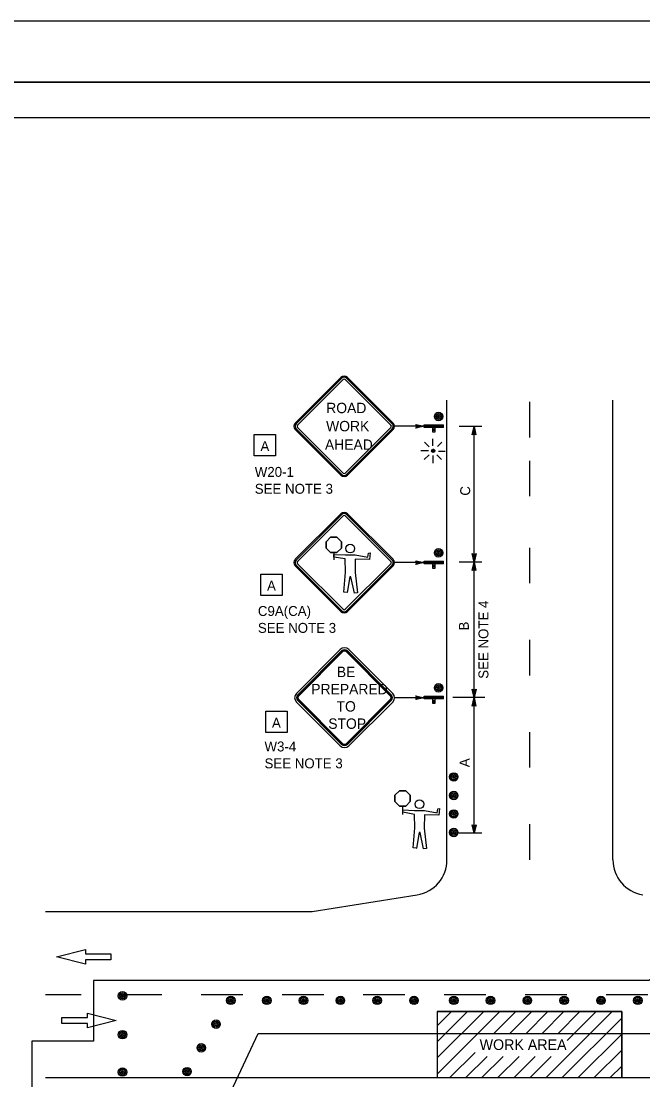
# Model space of a CAD drawing. Extents: x -893 to 867, y -474 to 712.
# Drawn here: x 32 to 471, y -34 to 712 of the extents above; entities that cross this region are included whole.
import ezdxf

# ---------------------------------------------------------------- set-up
doc = ezdxf.new("R2010")
doc.units = 0
for name, color, linetype in [('border_PLOTTING-ELEMENTS', 7, 'Continuous'), ('border_rw_22x34_Cut_Lines', 7, 'Continuous'), ('border_SHEET', 7, 'Continuous'), ('pp_PRESENTATION', 7, 'Continuous'), ('rd_PAVEMENT', 7, 'Continuous'), ('tcd_SIGN-ROADSIDE', 7, 'Continuous'), ('tcd_SIGN-ROADSIDE-anno', 7, 'Continuous'), ('temp_TRAFFIC-CONES', 7, 'Continuous'), ('temp_TRAFFIC-CONTROL-anno', 7, 'Continuous')]:
    doc.layers.add(name, color=color, linetype=linetype)

msp = doc.modelspace()

# ---------------------------------------------------------------- linework, layer by layer
at = {"layer": 'border_PLOTTING-ELEMENTS'}
for points in [[(-893.45, -474.04), (866.55, -474.04), (866.55, 711.96), (-893.45, 711.96)], [(-863.45, -431.04), (836.55, -431.04), (836.55, 668.96), (-863.45, 668.96)]]:
    msp.add_lwpolyline(points, close=True, dxfattribs=at)
at = {"layer": 'border_rw_22x34_Cut_Lines'}
msp.add_line((-863.45, 668.96), (836.55, 668.96), dxfattribs=at)
at = {"layer": 'border_SHEET'}
msp.add_line((-813.45, 643.96), (811.55, 643.96), dxfattribs=at)
at = {"layer": 'pp_PRESENTATION'}
for p, q in [((57.29, 52.39), (77.62, 57.6)), ((77.61, 47.17), (57.29, 52.39)), ((77.62, 57.6), (77.62, 54.51)), ((77.62, 54.51), (95.55, 54.51)), ((95.55, 54.51), (95.55, 52.39)), ((95.55, 52.39), (95.55, 50.26)), ((95.55, 50.26), (77.61, 50.26)), ((77.61, 50.26), (77.61, 47.17)), ((61.09, 7.5), (61.09, 9.62)), ((61.09, 9.62), (79.03, 9.62)), ((61.09, 5.37), (61.09, 7.5)), ((99.35, 7.5), (79.02, 2.28)), ((79.03, 9.62), (79.03, 12.72)), ((79.03, 12.72), (99.35, 7.5)), ((79.02, 5.37), (61.09, 5.37)), ((79.02, 2.28), (79.02, 5.37))]:
    msp.add_line(p, q, dxfattribs=at)
msp.add_lwpolyline([(39.83, -139.02), (135.07, -139.02), (199.47, -1.58), (535.92, -1.58), (578.54, -58.26), (751.49, 48.54), (751.49, 195.4), (620.54, 195.4), (620.54, 125.74), (474.81, 35.74), (83.37, 35.74), (83.37, -7.04), (39.83, -7.04)], close=True, dxfattribs=at)
at = {"layer": 'rd_PAVEMENT'}
for p, q in [((332.51, 120.83), (332.51, 444.89)), ((449.51, 120.83), (449.51, 444.89)), ((237.51, 84.31), (311.46, 96.15)), ((49.51, 84.31), (237.51, 84.31)), ((325.68, 13.81), (325.68, -32.69)), ((325.68, 13.81), (455.68, 13.81)), ((455.68, 13.81), (455.68, -32.69)), ((49.51, -32.69), (746.51, -32.69))]:
    msp.add_line(p, q, dxfattribs=at)
for points in [[(391.01, 418.53), (391.01, 443.53)], [(391.01, 377.03), (391.01, 402.03)], [(391.01, 315.83), (391.01, 340.83)], [(391.01, 250.83), (391.01, 275.83)], [(391.01, 185.83), (391.01, 210.83)], [(391.01, 120.83), (391.01, 145.83)], [(49.51, 25.81), (74.51, 25.81)], [(102.09, 25.81), (131.59, 25.81)], [(159.17, 25.81), (188.68, 25.81)], [(216.26, 25.81), (245.77, 25.81)], [(273.35, 25.81), (302.86, 25.81)], [(330.44, 25.81), (359.94, 25.81)], [(387.52, 25.81), (417.03, 25.81)], [(444.61, 25.81), (474.12, 25.81)], [(325.68, -18.88), (358.37, 13.81)], [(325.68, -7.57), (347.06, 13.81)], [(325.68, 3.75), (335.75, 13.81)], [(354.28, -1.6), (369.69, 13.81)], [(365.59, -1.6), (381, 13.81)], [(376.9, -1.6), (392.31, 13.81)], [(388.22, -1.6), (403.63, 13.81)], [(399.53, -1.6), (414.94, 13.81)], [(410.85, -1.6), (426.26, 13.81)], [(413.7, -32.69), (455.68, 9.3)], [(417.31, -6.45), (437.57, 13.81)], [(421.39, -13.68), (448.88, 13.81)], [(325.68, -30.19), (354.28, -1.6)], [(425.01, -32.69), (455.68, -2.02)], [(334.5, -32.69), (352.27, -14.91)], [(402.38, -32.69), (421.39, -13.68)], [(436.32, -32.69), (455.68, -13.33)], [(345.81, -32.69), (360.79, -17.71)], [(357.13, -32.69), (372.1, -17.71)], [(368.44, -32.69), (383.42, -17.71)], [(379.76, -32.69), (394.73, -17.71)], [(391.07, -32.69), (406.04, -17.71)], [(447.64, -32.69), (455.68, -24.65)]]:
    msp.add_lwpolyline(points, dxfattribs=at)
msp.add_lwpolyline([(325.68, 13.81), (325.68, -32.69), (455.68, -32.69), (455.68, 13.81)], close=True, dxfattribs=at)
for centre, start, end in [((307.51, 120.83), 279.0903, 0), ((474.51, 120.83), 180, 260.90972)]:
    msp.add_arc(centre, 25, start, end, dxfattribs=at)
at = {"layer": 'tcd_SIGN-ROADSIDE'}
for p, q in [((225.58, 428.71), (257.76, 460.88)), ((226.16, 428.13), (258.33, 460.31)), ((227.12, 427.17), (259.29, 459.35)), ((260.82, 459.35), (292.99, 427.17)), ((261.78, 460.31), (293.95, 428.13)), ((262.35, 460.88), (294.53, 428.71)), ((259.29, 393.47), (227.12, 425.64)), ((292.99, 425.64), (260.82, 393.47)), ((316.38, 425.52), (316.38, 427.48)), ((316.38, 427.48), (330.16, 427.48)), ((316.38, 426.5), (330.16, 426.5)), ((330.16, 425.52), (316.38, 425.52)), ((322.29, 425.52), (322.29, 424.53)), ((323.27, 425.52), (323.27, 425.52)), ((324.26, 424.53), (324.26, 425.52)), ((330.16, 425.52), (330.16, 427.48)), ((257.76, 391.94), (225.58, 424.11)), ((258.33, 392.51), (226.16, 424.68)), ((293.95, 424.68), (261.78, 392.51)), ((294.53, 424.11), (262.35, 391.94)), ((322.29, 424.53), (322.29, 422.56)), ((322.29, 424.53), (324.26, 424.53)), ((322.29, 423.55), (324.26, 423.55)), ((322.29, 422.56), (324.26, 422.56)), ((324.26, 422.56), (324.26, 424.53)), ((319.93, 411.92), (316.61, 415.24)), ((322.54, 412.68), (322.54, 417.62)), ((325.77, 412.05), (328.86, 415.13)), ((319.55, 409.16), (314.03, 409.16)), ((319.84, 406.39), (316.48, 403.03)), ((322.54, 405.85), (322.54, 400.42)), ((325.41, 406.17), (328.7, 402.88)), ((326.56, 408.97), (331.32, 408.97)), ((225.58, 332.62), (257.76, 364.79)), ((226.16, 332.04), (258.33, 364.21)), ((227.12, 331.08), (259.29, 363.26)), ((260.82, 363.26), (292.99, 331.08)), ((261.78, 364.21), (293.95, 332.04)), ((262.35, 364.79), (294.53, 332.62)), ((250.43, 348.19), (247.25, 345.01)), ((250.43, 348.19), (247.25, 345.01)), ((247.25, 345.01), (250.43, 348.19)), ((247.25, 345.01), (247.25, 340.51)), ((247.25, 345.01), (247.25, 340.51)), ((247.25, 340.51), (247.25, 345.01)), ((254.93, 348.19), (250.43, 348.19)), ((254.93, 348.19), (250.43, 348.19)), ((250.43, 348.19), (254.93, 348.19)), ((258.11, 345.01), (254.93, 348.19)), ((258.11, 345.01), (254.93, 348.19)), ((254.93, 348.19), (258.11, 345.01)), ((258.11, 340.51), (258.11, 345.01)), ((258.11, 340.51), (258.11, 345.01)), ((258.11, 345.01), (258.11, 340.51)), ((247.25, 340.51), (250.43, 337.33)), ((247.25, 340.51), (250.43, 337.33)), ((250.43, 337.33), (247.25, 340.51)), ((250.43, 337.33), (254.93, 337.33)), ((250.43, 337.33), (254.93, 337.33)), ((254.93, 337.33), (250.43, 337.33)), ((252.68, 337.31), (252.68, 332.34)), ((254.93, 337.33), (258.11, 340.51)), ((254.93, 337.33), (258.11, 340.51)), ((258.11, 340.51), (254.93, 337.33)), ((258.33, 296.42), (226.16, 328.59)), ((259.29, 297.38), (227.12, 329.55)), ((292.99, 329.55), (260.82, 297.38)), ((293.95, 328.59), (261.78, 296.42)), ((316.38, 329.43), (316.38, 331.39)), ((316.38, 331.39), (330.16, 331.39)), ((316.38, 330.41), (330.16, 330.41)), ((330.16, 329.43), (316.38, 329.43)), ((322.29, 329.43), (322.29, 328.44)), ((322.29, 328.44), (322.29, 326.47)), ((322.29, 328.44), (324.26, 328.44)), ((323.27, 329.43), (323.27, 329.43)), ((324.26, 328.44), (324.26, 329.43)), ((324.26, 326.47), (324.26, 328.44)), ((330.16, 329.43), (330.16, 331.39)), ((257.76, 295.85), (225.58, 328.02)), ((294.53, 328.02), (262.35, 295.85)), ((322.29, 327.46), (324.26, 327.46)), ((322.29, 326.47), (324.26, 326.47)), ((316.38, 234.21), (316.38, 236.18)), ((316.38, 236.18), (330.16, 236.18)), ((316.38, 235.2), (330.16, 235.2)), ((330.16, 234.21), (316.38, 234.21)), ((322.29, 234.21), (322.29, 233.23)), ((322.29, 233.23), (322.29, 231.26)), ((322.29, 233.23), (324.26, 233.23)), ((322.29, 232.24), (324.26, 232.24)), ((323.27, 234.21), (323.27, 234.21)), ((324.26, 233.23), (324.26, 234.21)), ((324.26, 231.26), (324.26, 233.23)), ((330.16, 234.21), (330.16, 236.18)), ((322.29, 231.26), (324.26, 231.26)), ((298.95, 169.53), (295.76, 166.35)), ((298.95, 169.53), (295.76, 166.35)), ((295.76, 166.35), (298.95, 169.53)), ((295.76, 166.35), (295.76, 161.85)), ((295.76, 166.35), (295.76, 161.85)), ((295.76, 161.85), (295.76, 166.35)), ((303.45, 169.53), (298.95, 169.53)), ((303.45, 169.53), (298.95, 169.53)), ((298.95, 169.53), (303.45, 169.53)), ((306.63, 166.35), (303.45, 169.53)), ((306.63, 166.35), (303.45, 169.53)), ((303.45, 169.53), (306.63, 166.35)), ((306.63, 161.85), (306.63, 166.35)), ((306.63, 161.85), (306.63, 166.35)), ((306.63, 166.35), (306.63, 161.85)), ((295.76, 161.85), (298.95, 158.67)), ((295.76, 161.85), (298.95, 158.67)), ((298.95, 158.67), (295.76, 161.85)), ((298.95, 158.67), (303.45, 158.67)), ((298.95, 158.67), (303.45, 158.67)), ((303.45, 158.67), (298.95, 158.67)), ((301.2, 158.65), (301.2, 152.75)), ((303.45, 158.67), (306.63, 161.85)), ((303.45, 158.67), (306.63, 161.85)), ((306.63, 161.85), (303.45, 158.67))]:
    msp.add_line(p, q, dxfattribs=at)
for points in [[(322.74, 407.99), (321.69, 409.04)], [(323.01, 408.01), (321.71, 409.31)], [(323.23, 408.07), (321.77, 409.53)], [(322.38, 408.07), (321.77, 408.68)], [(323.42, 408.17), (321.87, 409.71)], [(323.58, 408.29), (321.99, 409.87)], [(323.71, 408.44), (322.14, 410.01)], [(323.82, 408.62), (322.32, 410.11)], [(323.89, 408.82), (322.52, 410.19)], [(323.93, 409.07), (322.77, 410.23)], [(323.89, 409.38), (323.09, 410.19)], [(277.63, 332.48), (277.97, 332.82)], [(262.06, 309.2), (262.14, 309.29)], [(257.22, 269.04), (226.33, 238.16)], [(294.21, 238.16), (263.33, 269.04)], [(258.24, 268.03), (227.35, 237.14)], [(258.58, 267.69), (227.69, 236.8)], [(258.92, 267.35), (228.03, 236.46)], [(292.52, 236.46), (261.63, 267.35)], [(292.86, 236.8), (261.97, 267.69)], [(293.19, 237.14), (262.31, 268.03)], [(226.33, 232.05), (257.22, 201.16)], [(227.35, 233.07), (258.24, 202.18)], [(227.69, 233.41), (258.58, 202.52)], [(228.03, 233.75), (258.92, 202.86)], [(261.63, 202.86), (292.52, 233.75)], [(261.97, 202.52), (292.86, 233.41)], [(262.31, 202.18), (293.19, 233.07)], [(263.33, 201.16), (294.21, 232.05)], [(326.41, 152.27), (326.75, 152.61)], [(310.84, 128.99), (310.92, 129.08)]]:
    msp.add_lwpolyline(points, dxfattribs=at)
for points in [[(252.62, 334.25), (252.62, 335.96), (260.88, 335.74), (267.88, 335.74), (276.81, 334.12), (277.25, 336.93), (278.34, 337.24), (277.95, 332.47), (267.88, 332.73), (267.74, 323.22), (269.38, 309.04), (267.27, 308.8), (264.78, 320.26), (264, 320.26), (262.13, 309.19), (259.79, 309.43), (260.96, 323.53), (260.8, 332.96)], [(278.34, 337.24), (277.95, 332.47), (267.88, 332.73), (267.74, 323.22), (269.38, 309.04), (267.27, 308.8), (264.78, 320.26), (264, 320.26), (262.14, 309.29), (259.79, 309.43), (260.96, 323.53), (260.8, 332.96), (252.62, 334.25), (252.62, 335.96), (260.88, 335.74), (267.88, 335.74), (276.81, 334.12), (277.25, 336.93)], [(301.4, 154.39), (301.4, 156.1), (309.66, 155.53), (316.66, 155.53), (325.58, 153.92), (326.02, 156.73), (327.11, 157.04), (326.72, 152.26), (316.66, 152.52), (316.52, 143.01), (318.15, 128.83), (316.05, 128.6), (313.56, 140.05), (312.78, 140.05), (310.91, 128.98), (308.57, 129.22), (309.74, 143.32), (309.58, 152.75)], [(327.11, 157.04), (326.72, 152.26), (316.66, 152.52), (316.52, 143.01), (318.15, 128.83), (316.05, 128.6), (313.56, 140.05), (312.78, 140.05), (310.92, 129.08), (308.57, 129.22), (309.74, 143.32), (309.58, 152.75), (301.4, 154.39), (301.4, 156.1), (309.66, 155.53), (316.66, 155.53), (325.58, 153.92), (326.02, 156.73)]]:
    msp.add_lwpolyline(points, close=True, dxfattribs=at)
for centre, radius in [((322.81, 409.11), 1.12), ((264.31, 340.21), 3.11), ((264.31, 340.21), 3.11), ((313.09, 160), 3.11), ((313.09, 160), 3.11)]:
    msp.add_circle(centre, radius, dxfattribs=at)
for centre, radius, start, end in [((260.05, 458.58), 3.25, 45, 135), ((260.05, 458.58), 2.44, 45, 135), ((260.05, 458.58), 1.08, 45, 135), ((227.88, 426.41), 3.25, 135, 225), ((227.88, 426.41), 2.44, 135, 225), ((227.88, 426.41), 1.08, 135, 225), ((292.23, 426.41), 1.08, 315, 45), ((292.23, 426.41), 2.44, 315, 45), ((292.23, 426.41), 3.25, 315, 45), ((260.05, 394.23), 3.25, 225, 315), ((260.05, 394.23), 2.44, 225, 315), ((260.05, 394.23), 1.08, 225, 315), ((260.05, 362.49), 3.25, 45, 135), ((260.05, 362.49), 2.44, 45, 135), ((260.05, 362.49), 1.08, 45, 135), ((227.88, 330.32), 3.25, 135, 225), ((227.88, 330.32), 2.44, 135, 225), ((227.88, 330.32), 1.08, 135, 225), ((292.23, 330.32), 1.08, 315, 45), ((292.23, 330.32), 2.44, 315, 45), ((292.23, 330.32), 3.25, 315, 45), ((260.05, 298.14), 3.25, 225, 315), ((260.05, 298.14), 2.44, 225, 315), ((260.05, 298.14), 1.08, 225, 315), ((260.27, 265.99), 4.32, 45, 135), ((260.27, 265.99), 2.88, 45, 135), ((260.27, 265.99), 2.4, 45, 135), ((260.27, 265.99), 1.92, 45, 135), ((229.39, 235.1), 4.32, 135, 224.99989), ((229.39, 235.1), 2.88, 135, 224.99989), ((229.39, 235.1), 2.4, 135, 224.99989), ((229.39, 235.1), 1.92, 135, 224.99989), ((291.16, 235.1), 1.92, 315, 45), ((291.16, 235.1), 2.4, 315, 45), ((291.16, 235.1), 2.88, 315, 45), ((291.16, 235.1), 4.32, 315, 45), ((260.27, 204.22), 2.88, 225, 315), ((260.27, 204.22), 2.4, 225, 315), ((260.27, 204.22), 1.92, 225, 315), ((260.27, 204.22), 4.32, 225, 315)]:
    msp.add_arc(centre, radius, start, end, dxfattribs=at)
at = {"layer": 'tcd_SIGN-ROADSIDE-anno'}
for p, q in [((357.12, 426.29), (341.06, 426.29)), ((350.28, 420.29), (351.62, 426.29)), ((351.62, 330.7), (351.62, 426.29)), ((351.62, 426.29), (351.62, 426.29)), ((351.62, 426.29), (352.95, 420.29)), ((351.62, 421.09), (350.28, 420.29)), ((350.28, 420.29), (350.28, 420.29)), ((350.64, 420.51), (351.62, 424.91)), ((351, 420.74), (351.62, 423.53)), ((351.35, 420.92), (351.62, 422.15)), ((351.62, 423.53), (352.25, 420.7)), ((351.62, 422.15), (351.89, 420.94)), ((352.95, 420.29), (351.62, 421.09)), ((351.63, 424.9), (352.59, 420.53)), ((352.95, 420.29), (352.95, 420.29)), ((351.62, 330.7), (350.29, 336.7)), ((350.29, 336.7), (350.29, 336.7)), ((350.29, 336.7), (351.62, 335.9)), ((351.62, 332.09), (350.65, 336.47)), ((351.63, 333.47), (351, 336.29)), ((351.63, 334.85), (351.36, 336.06)), ((351.62, 335.9), (352.96, 336.7)), ((352.96, 336.7), (351.62, 330.7)), ((352.61, 336.49), (351.62, 332.08)), ((352.25, 336.25), (351.63, 333.47)), ((351.9, 336.08), (351.63, 334.85)), ((352.96, 336.7), (352.96, 336.7)), ((357.12, 330.7), (341.06, 330.7)), ((350.28, 324.7), (351.62, 330.7)), ((350.64, 324.92), (351.62, 329.32)), ((351.62, 235.11), (351.62, 330.7)), ((351.62, 330.7), (351.62, 330.7)), ((351.62, 330.7), (352.95, 324.7)), ((351.62, 330.7), (351.62, 330.7)), ((351.63, 329.31), (352.59, 324.94)), ((351.62, 325.5), (350.28, 324.7)), ((350.28, 324.7), (350.28, 324.7)), ((351, 325.15), (351.62, 327.94)), ((351.35, 325.33), (351.62, 326.56)), ((351.62, 327.94), (352.25, 325.11)), ((351.62, 326.56), (351.89, 325.35)), ((352.95, 324.7), (351.62, 325.5)), ((352.95, 324.7), (352.95, 324.7)), ((351.62, 235.11), (350.29, 241.11)), ((350.29, 241.11), (350.29, 241.11)), ((350.29, 241.11), (351.62, 240.31)), ((351.62, 236.5), (350.65, 240.88)), ((351.63, 237.88), (351, 240.7)), ((351.63, 239.26), (351.36, 240.47)), ((351.62, 240.31), (352.96, 241.11)), ((352.96, 241.11), (351.62, 235.11)), ((352.61, 240.9), (351.62, 236.49)), ((352.25, 240.66), (351.63, 237.88)), ((351.9, 240.49), (351.63, 239.26)), ((352.96, 241.11), (352.96, 241.11)), ((359.19, 235.11), (336.65, 235.11)), ((350.28, 229.11), (351.62, 235.11)), ((350.64, 229.33), (351.62, 233.73)), ((351, 229.56), (351.62, 232.35)), ((351.62, 235.11), (351.62, 235.11)), ((351.62, 235.11), (352.95, 229.11)), ((351.62, 235.11), (351.62, 235.11)), ((351.62, 139.52), (351.62, 235.11)), ((351.62, 232.35), (352.25, 229.53)), ((351.63, 233.72), (352.59, 229.35)), ((351.62, 229.91), (350.28, 229.11)), ((350.28, 229.11), (350.28, 229.11)), ((351.35, 229.74), (351.62, 230.97)), ((351.62, 230.97), (351.89, 229.76)), ((352.95, 229.11), (351.62, 229.91)), ((352.95, 229.11), (352.95, 229.11)), ((351.62, 139.52), (350.29, 145.52)), ((350.29, 145.52), (350.29, 145.52)), ((350.29, 145.52), (351.62, 144.72)), ((351.62, 140.91), (350.65, 145.29)), ((351.63, 142.29), (351, 145.11)), ((351.63, 143.67), (351.36, 144.88)), ((351.62, 144.72), (352.96, 145.52)), ((352.96, 145.52), (351.62, 139.52)), ((352.61, 145.31), (351.62, 140.9)), ((352.25, 145.07), (351.63, 142.29)), ((351.9, 144.9), (351.63, 143.67)), ((352.96, 145.52), (352.96, 145.52)), ((357.12, 139.52), (340.82, 139.52)), ((351.62, 139.52), (351.62, 139.52))]:
    msp.add_line(p, q, dxfattribs=at)
at = {"layer": 'temp_TRAFFIC-CONES'}
for centre, radius in [((326.59, 433.3), 3), ((326.59, 433.3), 2.1), ((326.59, 433.3), 1.2), ((326.59, 433.3), 0.3), ((326.59, 337.21), 3), ((326.59, 337.21), 2.1), ((326.59, 337.21), 1.2), ((326.59, 337.21), 0.3), ((326.59, 242), 3), ((326.59, 242), 2.1), ((326.59, 242), 1.2), ((326.59, 242), 0.3), ((337.23, 179.23), 3), ((337.23, 179.23), 2.1), ((337.23, 179.23), 1.2), ((337.23, 179.23), 0.3), ((337.23, 166.19), 3), ((337.23, 166.19), 2.1), ((337.23, 166.19), 1.2), ((337.23, 166.19), 0.3), ((337.23, 153.14), 3), ((337.23, 153.14), 2.1), ((337.23, 153.14), 1.2), ((337.23, 153.14), 0.3), ((337.23, 140.1), 3), ((337.23, 140.1), 2.1), ((337.23, 140.1), 1.2), ((337.23, 140.1), 0.3), ((103.82, 24.99), 3), ((103.82, 24.99), 2.1), ((103.82, 24.99), 1.2), ((103.82, 24.99), 0.3), ((180.07, 21.73), 3), ((180.07, 21.73), 2.1), ((180.07, 21.73), 1.2), ((205.45, 21.73), 3), ((205.45, 21.73), 2.1), ((205.45, 21.73), 1.2), ((231.4, 21.73), 3), ((231.4, 21.73), 2.1), ((231.4, 21.73), 1.2), ((257.35, 21.73), 3), ((257.35, 21.73), 2.1), ((257.35, 21.73), 1.2), ((283.3, 21.73), 3), ((283.3, 21.73), 2.1), ((283.3, 21.73), 1.2), ((309.25, 21.73), 3), ((309.25, 21.73), 2.1), ((309.25, 21.73), 1.2), ((337.27, 21.73), 3), ((337.27, 21.73), 2.1), ((337.27, 21.73), 1.2), ((363.22, 21.73), 3), ((363.22, 21.73), 2.1), ((363.22, 21.73), 1.2), ((389.17, 21.73), 3), ((389.17, 21.73), 2.1), ((389.17, 21.73), 1.2), ((415.12, 21.73), 3), ((415.12, 21.73), 2.1), ((415.12, 21.73), 1.2), ((441.07, 21.73), 3), ((441.07, 21.73), 2.1), ((441.07, 21.73), 1.2), ((467.02, 21.73), 3), ((467.02, 21.73), 2.1), ((467.02, 21.73), 1.2), ((180.07, 21.73), 0.3), ((205.45, 21.73), 0.3), ((231.4, 21.73), 0.3), ((257.35, 21.73), 0.3), ((283.3, 21.73), 0.3), ((309.25, 21.73), 0.3), ((337.27, 21.73), 0.3), ((363.22, 21.73), 0.3), ((389.17, 21.73), 0.3), ((415.12, 21.73), 0.3), ((441.07, 21.73), 0.3), ((467.02, 21.73), 0.3), ((169.68, 4.99), 3), ((103.82, -2.44), 3), ((169.68, 4.99), 2.1), ((169.68, 4.99), 1.2), ((169.68, 4.99), 0.3), ((103.82, -2.44), 2.1), ((103.82, -2.44), 1.2), ((103.82, -2.44), 0.3), ((159.29, -11.75), 3), ((159.29, -11.75), 2.1), ((159.29, -11.75), 1.2), ((159.29, -11.75), 0.3), ((103.82, -28.79), 3), ((103.82, -28.79), 2.1), ((103.82, -28.79), 1.2), ((103.82, -28.79), 0.3), ((149.27, -28.5), 3), ((149.27, -28.5), 2.1), ((149.27, -28.5), 1.2), ((149.27, -28.5), 0.3)]:
    msp.add_circle(centre, radius, dxfattribs=at)
at = {"layer": 'temp_TRAFFIC-CONTROL-anno'}
for p, q in [((316.38, 426.41), (295.48, 426.41)), ((316.38, 330.32), (295.48, 330.32)), ((316.38, 235.1), (295.48, 235.1))]:
    msp.add_line(p, q, dxfattribs=at)
for points in [[(310.47, 427.69), (316.38, 426.41), (310.49, 425.06), (310.69, 425.41), (315.02, 426.4), (310.68, 427.34), (310.89, 427), (313.67, 426.39), (310.9, 425.76), (311.11, 426.11), (312.31, 426.39), (311.1, 426.65), (311.27, 426.38), (310.49, 425.06), (311.27, 426.38)], [(196.68, 405.6), (196.68, 420.6), (211.68, 420.6), (211.68, 405.6)], [(310.47, 331.6), (316.38, 330.32), (310.49, 328.97), (310.69, 329.32), (315.02, 330.31), (310.68, 331.25), (310.89, 330.91), (313.67, 330.3), (310.9, 329.67), (311.11, 330.02), (312.31, 330.3), (311.1, 330.56), (311.27, 330.29), (310.49, 328.97), (311.27, 330.29)], [(201.31, 307.22), (201.31, 322.22), (216.31, 322.22), (216.31, 307.22)], [(310.47, 236.39), (316.38, 235.1), (310.49, 233.76), (310.69, 234.11), (315.02, 235.09), (310.68, 236.04), (310.89, 235.69), (313.67, 235.09), (310.9, 234.46), (311.11, 234.81), (312.31, 235.08), (311.1, 235.34), (311.27, 235.07), (310.49, 233.76), (311.27, 235.07)], [(204.76, 210.6), (204.76, 225.6), (219.76, 225.6), (219.76, 210.6)]]:
    msp.add_lwpolyline(points, close=True, dxfattribs=at)

# ---------------------------------------------------------------- texts
at = {"layer": 'tcd_SIGN-ROADSIDE'}
for s, p in [('ROAD', (247.39, 435.65)), ('WORK', (247.28, 422.86)), ('AHEAD', (246.47, 409.81)), ('BE', (254.86, 249.61)), ('PREPARED', (236.85, 237.45)), ('TO', (254.66, 225.3)), ('STOP', (248.81, 213.14))]:
    msp.add_text(s, height=7.321, dxfattribs=at).set_placement(p)
at = {"layer": 'tcd_SIGN-ROADSIDE-anno'}
for s, p in [('C', (348.84, 377.48)), ('SEE NOTE 4', (361.71, 248.43)), ('B', (347.94, 282.46)), ('A', (348.39, 186.11))]:
    msp.add_text(s, height=7, rotation=90, dxfattribs=at).set_placement(p)
at = {"layer": 'temp_TRAFFIC-CONTROL-anno'}
for s, height, p in [('A', 7, (201.02, 408.9)), ('W20-1', 7, (197, 390.74)), ('SEE NOTE 3', 7, (197, 378.84)), ('A', 7, (205.65, 310.52)), ('C9A(CA)', 7, (199.2, 292.7)), ('SEE NOTE 3', 7, (199.2, 280.8)), ('A', 7, (209.1, 213.9)), ('W3-4', 7, (203.87, 197.2)), ('SEE NOTE 3', 7, (203.87, 185.3)), ('WORK AREA', 7.5, (355.5, -13.22))]:
    msp.add_text(s, height=height, dxfattribs=at).set_placement(p)

doc.saveas('drawing.dxf')
